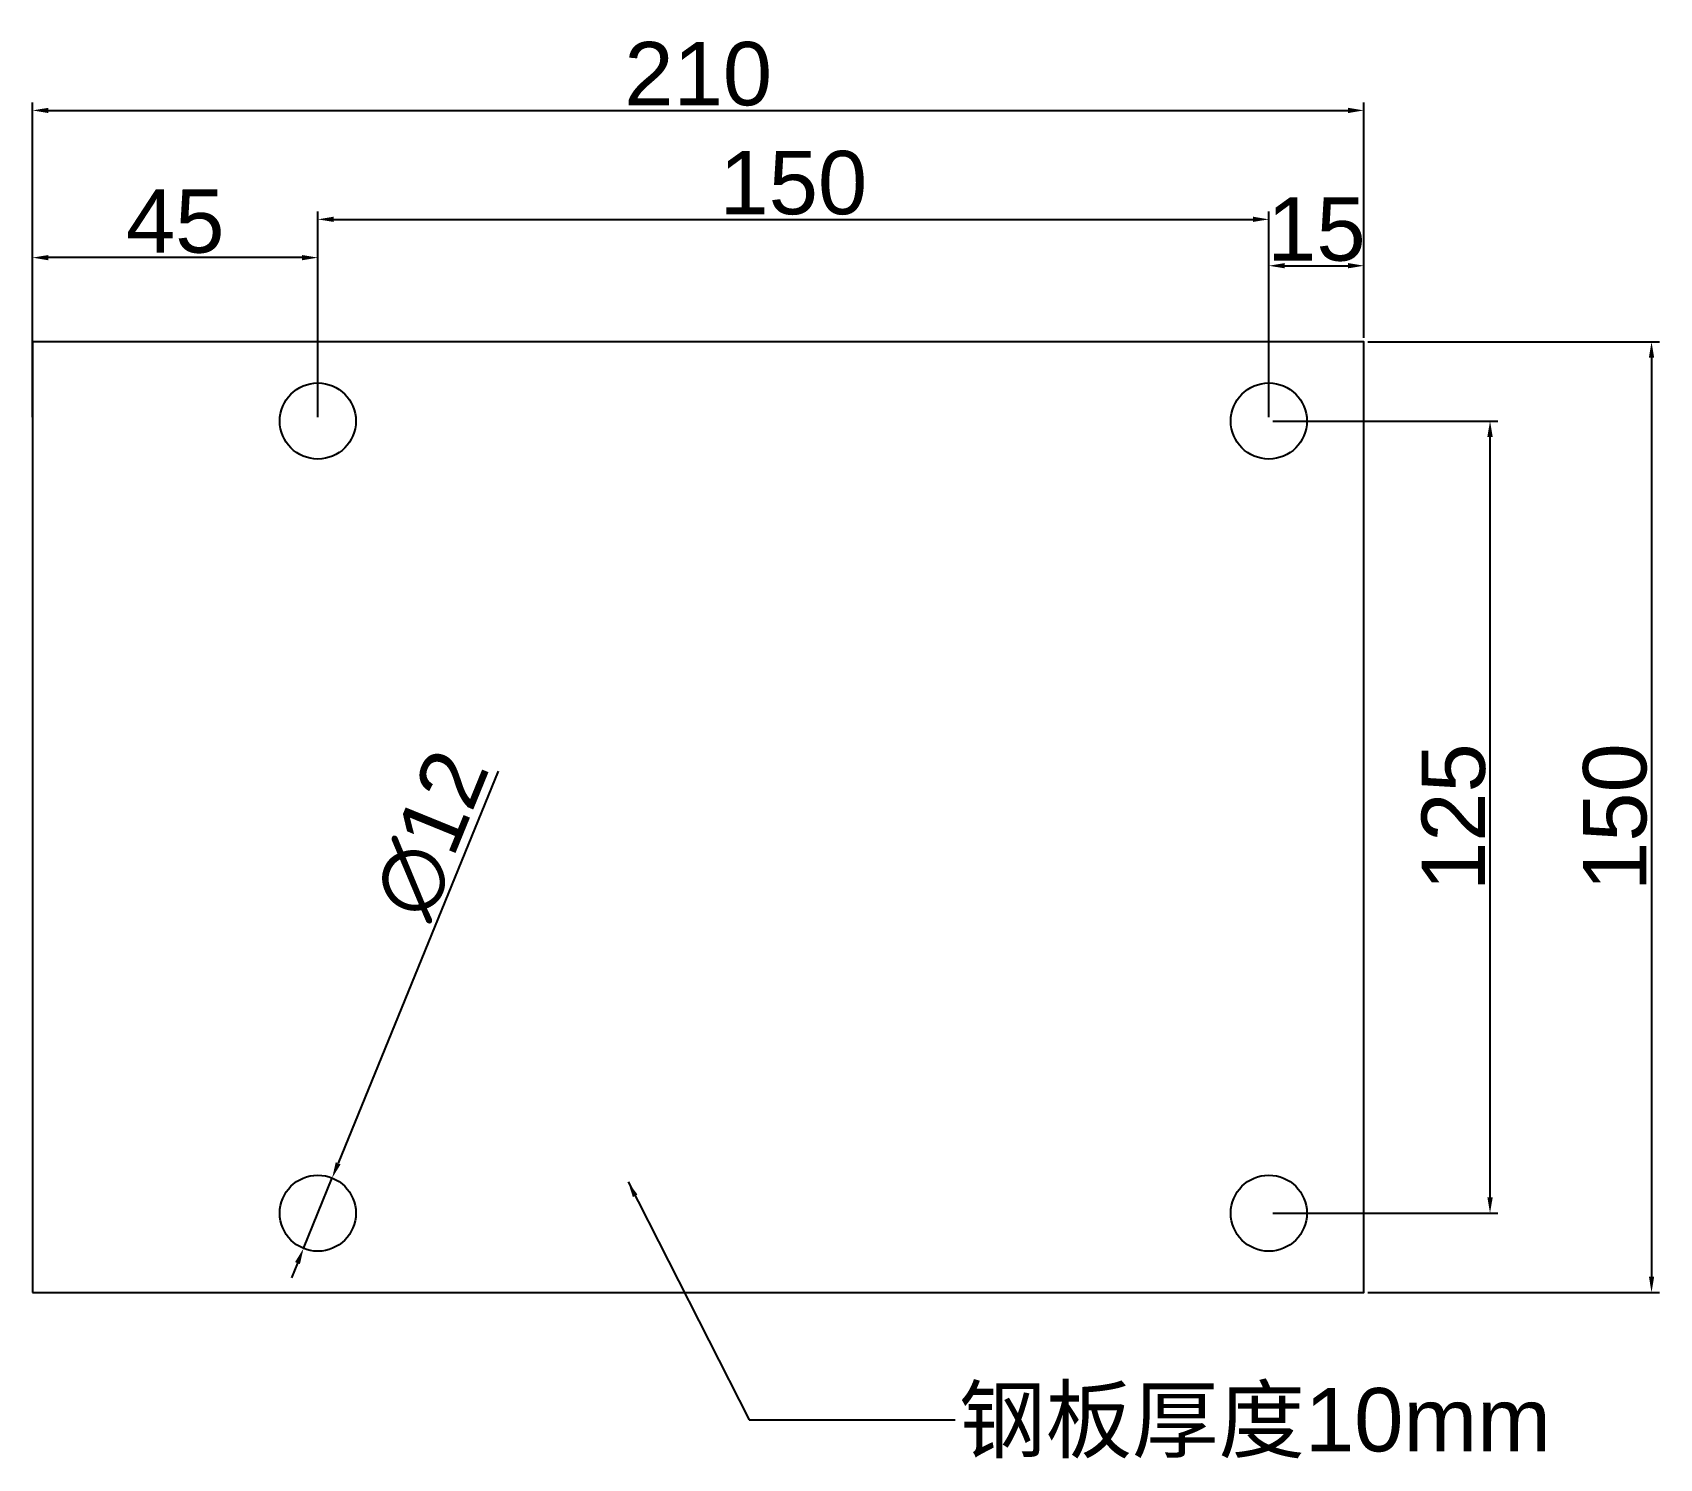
# Model space of a CAD drawing. Header units: millimetres. Extents: x 0 to 257, y -26 to 199.
import ezdxf

# ---------------------------------------------------------------- set-up
doc = ezdxf.new("R2010")
doc.units = ezdxf.units.MM
doc.styles.get("Standard").update_dxf_attribs({"font": 'arial.ttf'})
doc.dimstyles.new('ISO-25', dxfattribs={"dimtxt": 2.5, "dimasz": 2.5, "dimexe": 1.25, "dimexo": 0.625, "dimtad": 1, "dimtxsty": 'Standard', "dimcen": 2.5, "dimadec": 0, "dimazin": 0, "dimtfac": 1, "dimtmove": 0, "dimatfit": 3, "dimfxl": 1, "dimarcsym": 0})

# ---------------------------------------------------------------- blocks, each defined once
blk = doc.blocks.new('*D9')
at = {"color": 0, "lineweight": -2, "transparency": 16777216}
for p, q in [((0, 150.62), (0, 187.76)), ((210, 150.62), (210, 187.76)), ((2.5, 186.51), (207.5, 186.51))]:
    blk.add_line(p, q, dxfattribs=at)
at = {"color": 0, "transparency": 16777216}
for points in [[(2.5, 186.92), (2.5, 186.09), (0, 186.51)], [(207.5, 186.92), (207.5, 186.09), (210, 186.51)]]:
    blk.add_solid(points, dxfattribs=at)
at = {"layer": 'Defpoints', "color": 0, "transparency": 16777216}
for p in [(210, 186.51), (0, 150), (210, 150)]:
    blk.add_point(p, dxfattribs=at)
at = {"color": 0, "transparency": 16777216, "insert": (105, 192.24), "char_height": 10, "attachment_point": 5}
blk.add_mtext('210', dxfattribs=at)
blk = doc.blocks.new('*D10')
at = {"color": 0, "lineweight": -2, "transparency": 16777216}
for p, q in [((45, 138.12), (45, 170.57)), ((195, 138.12), (195, 170.57)), ((47.5, 169.32), (192.5, 169.32))]:
    blk.add_line(p, q, dxfattribs=at)
at = {"color": 0, "transparency": 16777216}
for points in [[(47.5, 169.74), (47.5, 168.91), (45, 169.32)], [(192.5, 169.74), (192.5, 168.91), (195, 169.32)]]:
    blk.add_solid(points, dxfattribs=at)
at = {"layer": 'Defpoints', "color": 0, "transparency": 16777216}
for p in [(195, 169.32), (45, 137.5), (195, 137.5)]:
    blk.add_point(p, dxfattribs=at)
at = {"color": 0, "transparency": 16777216, "insert": (120, 175.05), "char_height": 10, "attachment_point": 5}
blk.add_mtext('150', dxfattribs=at)
blk = doc.blocks.new('*D11')
at = {"color": 0, "lineweight": -2, "transparency": 16777216}
for p, q in [((0, 138.12), (0, 164.53)), ((45, 138.12), (45, 164.53)), ((42.5, 163.28), (2.5, 163.28))]:
    blk.add_line(p, q, dxfattribs=at)
at = {"color": 0, "transparency": 16777216}
for points in [[(2.5, 163.69), (2.5, 162.86), (0, 163.28)], [(42.5, 163.69), (42.5, 162.86), (45, 163.28)]]:
    blk.add_solid(points, dxfattribs=at)
at = {"layer": 'Defpoints', "color": 0, "transparency": 16777216}
for p in [(0, 163.28), (0, 137.5), (45, 137.5)]:
    blk.add_point(p, dxfattribs=at)
at = {"color": 0, "transparency": 16777216, "insert": (22.5, 168.99), "char_height": 10, "attachment_point": 5}
blk.add_mtext('45', dxfattribs=at)
blk = doc.blocks.new('*D12')
at = {"color": 0, "lineweight": -2, "transparency": 16777216}
for p, q in [((195, 138.12), (195, 163.25)), ((197.5, 162), (207.5, 162)), ((210, 150.62), (210, 163.25))]:
    blk.add_line(p, q, dxfattribs=at)
at = {"color": 0, "transparency": 16777216}
for points in [[(197.5, 162.42), (197.5, 161.59), (195, 162)], [(207.5, 162.42), (207.5, 161.59), (210, 162)]]:
    blk.add_solid(points, dxfattribs=at)
at = {"layer": 'Defpoints', "color": 0, "transparency": 16777216}
for p in [(210, 162), (210, 150), (195, 137.5)]:
    blk.add_point(p, dxfattribs=at)
at = {"color": 0, "transparency": 16777216, "insert": (202.5, 167.73), "char_height": 10, "attachment_point": 5}
blk.add_mtext('15', dxfattribs=at)
blk = doc.blocks.new('*D13')
at = {"color": 0, "lineweight": -2, "transparency": 16777216}
for p, q in [((195.62, 137.5), (231.14, 137.5)), ((229.89, 15), (229.89, 135)), ((195.62, 12.5), (231.14, 12.5))]:
    blk.add_line(p, q, dxfattribs=at)
at = {"color": 0, "transparency": 16777216}
for points in [[(229.47, 135), (230.31, 135), (229.89, 137.5)], [(229.47, 15), (230.31, 15), (229.89, 12.5)]]:
    blk.add_solid(points, dxfattribs=at)
at = {"layer": 'Defpoints', "color": 0, "transparency": 16777216}
for p in [(195, 137.5), (229.89, 137.5), (195, 12.5)]:
    blk.add_point(p, dxfattribs=at)
at = {"color": 0, "transparency": 16777216, "insert": (224.16, 75), "char_height": 10, "attachment_point": 5, "rotation": 90}
blk.add_mtext('125', dxfattribs=at)
blk = doc.blocks.new('*D14')
at = {"color": 0, "lineweight": -2, "transparency": 16777216}
for p, q in [((210.62, 150), (256.61, 150)), ((255.36, 147.5), (255.36, 2.5)), ((210.62, 0), (256.61, 0))]:
    blk.add_line(p, q, dxfattribs=at)
at = {"color": 0, "transparency": 16777216}
for points in [[(254.95, 147.5), (255.78, 147.5), (255.36, 150)], [(254.95, 2.5), (255.78, 2.5), (255.36, 0)]]:
    blk.add_solid(points, dxfattribs=at)
at = {"layer": 'Defpoints', "color": 0, "transparency": 16777216}
for p in [(210, 150), (210, 0), (255.36, 0)]:
    blk.add_point(p, dxfattribs=at)
at = {"color": 0, "transparency": 16777216, "insert": (249.63, 75), "char_height": 10, "attachment_point": 5, "rotation": 90}
blk.add_mtext('150', dxfattribs=at)
blk = doc.blocks.new('*D15')
at = {"color": 0, "lineweight": -2, "transparency": 16777216}
for p, q in [((73.42, 82.23), (48.21, 20.37)), ((42.74, 6.94), (47.26, 18.06)), ((41.79, 4.63), (40.85, 2.31))]:
    blk.add_line(p, q, dxfattribs=at)
at = {"color": 0, "transparency": 16777216}
for points in [[(47.82, 20.53), (48.59, 20.21), (47.26, 18.06)], [(41.41, 4.79), (42.18, 4.47), (42.74, 6.94)]]:
    blk.add_solid(points, dxfattribs=at)
at = {"layer": 'Defpoints', "color": 0, "transparency": 16777216}
for p in [(47.26, 18.06), (42.74, 6.94)]:
    blk.add_point(p, dxfattribs=at)
at = {"color": 0, "transparency": 16777216, "insert": (62.88, 72.3), "char_height": 10, "attachment_point": 5, "rotation": 67.8232}
blk.add_mtext('∅12', dxfattribs=at)

msp = doc.modelspace()

# ---------------------------------------------------------------- linework, layer by layer
at = {"color": 0}
msp.add_lwpolyline([(0, 0), (210, 0), (210, 150), (0, 150)], close=True, dxfattribs=at)
for centre in [(45, 137.5), (195, 137.5), (45, 12.5), (195, 12.5)]:
    msp.add_circle(centre, 6, dxfattribs=at)

# ---------------------------------------------------------------- texts
at = {"color": 3, "insert": (146.131, -15.086), "char_height": 10, "width": 156.98138, "attachment_point": 1}
msp.add_mtext('{\\fSimSun|b0|i0|c134|p2;钢板厚度}10mm', dxfattribs=at)

# ---------------------------------------------------------------- dimensions: what is measured, and where the dimension line sits
at = {"color": 3}
for base, p1, p2, picture, middle in [((210, 186.507), (0, 150), (210, 150), '*D9', (105, 192.238)), ((195, 169.322), (45, 137.5), (195, 137.5), '*D10', (120, 175.053)), ((0, 163.275), (45, 137.5), (0, 137.5), '*D11', (22.5, 168.985)), ((210, 162.002), (195, 137.5), (210, 150), '*D12', (202.5, 167.733))]:
    dim = msp.add_linear_dim(base=base, p1=p1, p2=p2, dimstyle='ISO-25', override={"dimtxt": 10}, dxfattribs=at)
    dim.commit()
    dim.dimension.update_dxf_attribs({"geometry": picture, "text_midpoint": middle})
for base, p1, p2, picture, middle in [((255.363, 0), (210, 150), (210, 0), '*D14', (249.633, 75)), ((229.89, 137.5), (195, 12.5), (195, 137.5), '*D13', (224.159, 75))]:
    dim = msp.add_linear_dim(base=base, p1=p1, p2=p2, angle=90, dimstyle='ISO-25', override={"dimtxt": 10}, dxfattribs=at)
    dim.commit()
    dim.dimension.update_dxf_attribs({"geometry": picture, "text_midpoint": middle})
dim = msp.add_diameter_dim_2p(p1=(42.735, 6.944), p2=(47.265, 18.056), dimstyle='ISO-25', override={"dimtxt": 10}, dxfattribs=at)
dim.commit()
dim.dimension.update_dxf_attribs({"geometry": '*D15', "text_midpoint": (68.45, 70.03), "dimtype": 163})

# ---------------------------------------------------------------- leaders
at = {"color": 3, "annotation_type": 0, "has_hookline": 1, "hookline_direction": 0, "text_width": 94.672}
msp.add_leader([(93.922, 17.467), (113.027, -20.086), (145.506, -20.086)], dimstyle='ISO-25', override={"dimgap": 0.625, "dimtad": 0}, dxfattribs=at)

doc.saveas('drawing.dxf')
